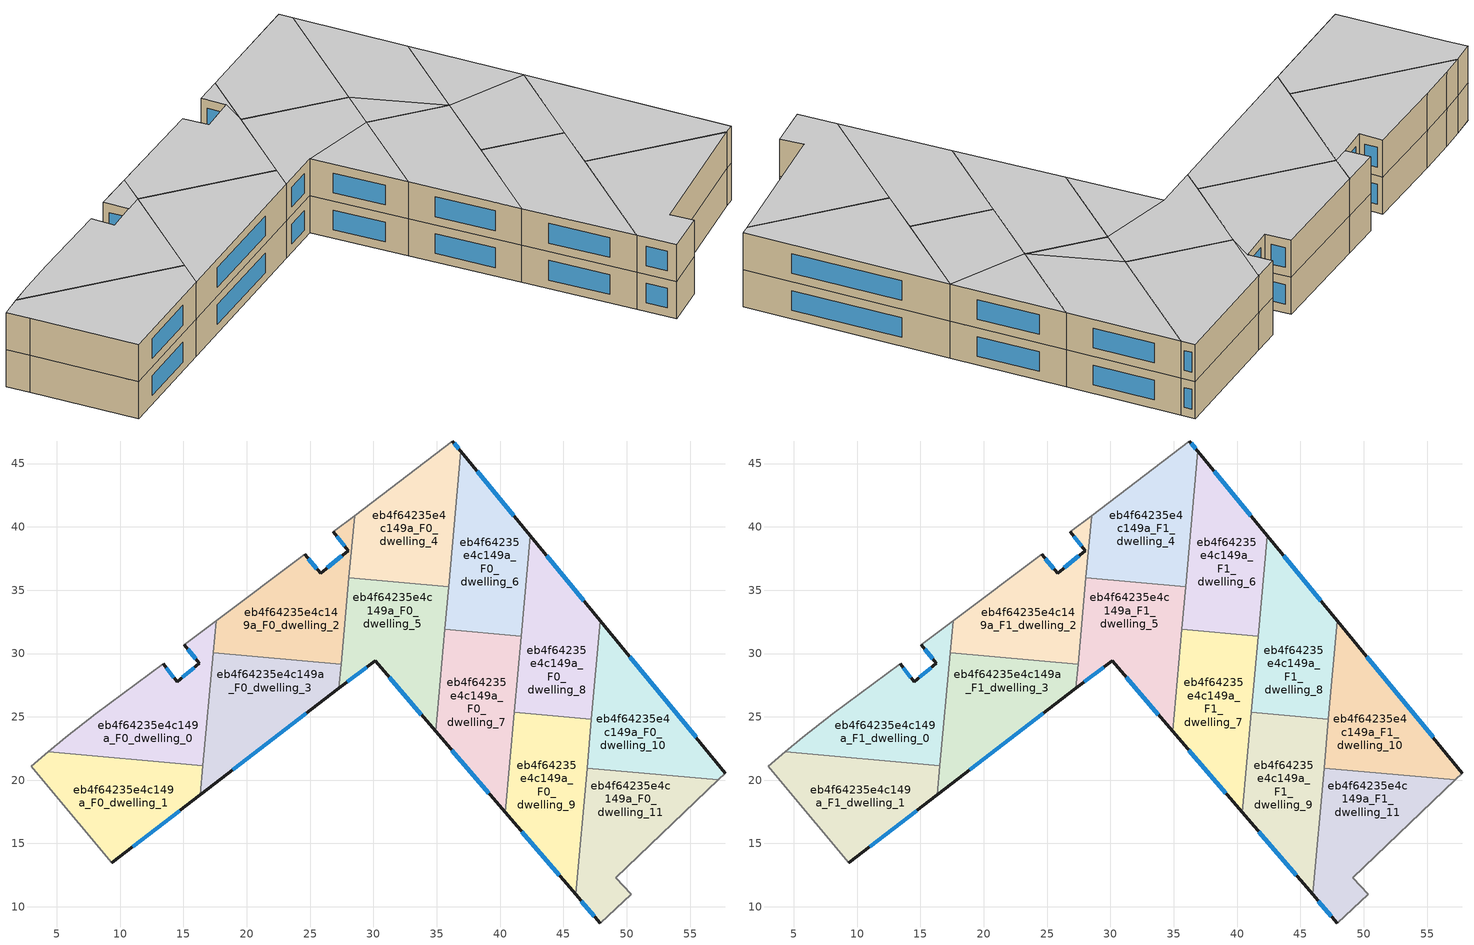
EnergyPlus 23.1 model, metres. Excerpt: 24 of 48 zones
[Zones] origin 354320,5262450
eb4f64235e4c149a_F0_dwelling_0
 floor ground (EU_floor_Construction): 17.57,32.59 17.35,30.06 16.26,29.24 15.04,30.69 z0; 17.35,30.06 16.54,21.12 4.31,22.23 5.7,23.41 8.09,25.26 13.38,29.2 14.49,27.77 16.26,29.24 z0
 wall outside (EU_wall_Construction): 15.04,30.69 16.26,29.24 14.49,27.77 13.39,29.2 z0:3
 wall adiabatic (EU_wall_Construction): 17.58,32.59 15.04,30.69 / 13.39,29.2 8.09,25.26 5.7,23.41 4.31,22.23 z0:3
 wall to eb4f64235e4c149a_F0_dwelling_1 (EU_wall_Construction): 4.31,22.23 16.54,21.12 z0:3
 wall to eb4f64235e4c149a_F0_dwelling_3 (EU_wall_Construction): 16.54,21.12 17.35,30.06 z0:3
 wall to eb4f64235e4c149a_F0_dwelling_2 (EU_wall_Construction): 17.35,30.06 17.58,32.59 z0:3
 window (EU_Window_Construction): 14.23,28.1 13.65,28.86 / 15.84,28.89 14.91,28.11 / 15.33,30.35 15.97,29.58 z0.7:2.3
eb4f64235e4c149a_F0_dwelling_1
 floor ground (EU_floor_Construction): 16.54,21.12 16.33,18.85 9.34,13.49 4.12,19.72 2.96,21.08 4.31,22.23 z0
 wall outside (EU_wall_Construction): 9.34,13.49 16.34,18.85 z0:3
 wall adiabatic (EU_wall_Construction): 4.31,22.23 2.97,21.08 4.12,19.72 9.34,13.49 z0:3
 wall to eb4f64235e4c149a_F0_dwelling_3 (EU_wall_Construction): 16.34,18.85 16.54,21.12 z0:3
 window (EU_Window_Construction): 10.98,14.75 14.69,17.59 z0.7:2.3
eb4f64235e4c149a_F0_dwelling_10
 floor ground (EU_floor_Construction): 47.91,32.58 57.79,20.57 57.22,20.02 46.86,20.96 z0
 wall outside (EU_wall_Construction): 57.79,20.57 47.91,32.58 z0:3
 wall adiabatic (EU_wall_Construction): 57.22,20.02 57.79,20.57 z0:3
 wall to eb4f64235e4c149a_F0_dwelling_11 (EU_wall_Construction): 46.86,20.96 57.22,20.02 z0:3
 wall to eb4f64235e4c149a_F0_dwelling_8 (EU_wall_Construction): 47.91,32.58 47.21,24.81 z0:3
 wall to eb4f64235e4c149a_F0_dwelling_9 (EU_wall_Construction): 47.21,24.81 46.86,20.96 z0:3
 window (EU_Window_Construction): 55.47,23.39 50.23,29.75 z0.7:2.3
eb4f64235e4c149a_F0_dwelling_11
 floor ground (EU_floor_Construction): 57.22,20.02 49.12,12.31 50.33,11 47.89,8.72 45.96,10.98 46.86,20.96 z0
 wall outside (EU_wall_Construction): 45.96,10.98 47.89,8.72 z0:3
 wall adiabatic (EU_wall_Construction): 47.89,8.72 50.33,11 49.12,12.31 57.22,20.02 z0:3
 wall to eb4f64235e4c149a_F0_dwelling_9 (EU_wall_Construction): 46.86,20.96 45.96,10.98 z0:3
 window (EU_Window_Construction): 46.41,10.45 47.44,9.25 z0.7:2.3
eb4f64235e4c149a_F0_dwelling_2
 floor ground (EU_floor_Construction): 28.02,38.12 28.07,36 27.45,29.15 17.35,30.06 17.57,32.59 24.56,37.83 25.84,36.34 z0; 28.51,40.88 28.07,36 28.02,38.12 26.84,39.61 z0
 wall outside (EU_wall_Construction): 26.84,39.61 28.02,38.12 25.84,36.34 24.56,37.83 z0:3
 wall adiabatic (EU_wall_Construction): 28.51,40.88 26.84,39.61 / 24.56,37.83 17.58,32.59 z0:3
 wall to eb4f64235e4c149a_F0_dwelling_3 (EU_wall_Construction): 17.35,30.06 27.45,29.15 z0:3
 wall to eb4f64235e4c149a_F0_dwelling_5 (EU_wall_Construction): 27.45,29.15 28.07,36 z0:3
 wall to eb4f64235e4c149a_F0_dwelling_4 (EU_wall_Construction): 28.07,36 28.51,40.88 z0:3
 window (EU_Window_Construction): 27.51,37.7 26.35,36.76 / 27.12,39.26 27.74,38.47 / 25.54,36.69 24.86,37.48 z0.7:2.3
eb4f64235e4c149a_F0_dwelling_3
 floor ground (EU_floor_Construction): 27.45,29.15 27.28,27.25 16.34,18.85 17.35,30.06 z0
 wall outside (EU_wall_Construction): 16.34,18.85 27.28,27.25 z0:3
 wall to eb4f64235e4c149a_F0_dwelling_5 (EU_wall_Construction): 27.28,27.25 27.45,29.15 z0:3
 window (EU_Window_Construction): 18.9,20.83 24.71,25.28 z0.7:2.3
eb4f64235e4c149a_F0_dwelling_4
 floor ground (EU_floor_Construction): 36.23,46.78 36.89,45.97 35.93,35.29 28.07,36 28.51,40.88 z0
 wall outside (EU_wall_Construction): 36.89,45.97 36.23,46.78 z0:3
 wall adiabatic (EU_wall_Construction): 36.23,46.78 28.51,40.88 z0:3
 wall to eb4f64235e4c149a_F0_dwelling_5 (EU_wall_Construction): 28.07,36 35.93,35.29 z0:3
 wall to eb4f64235e4c149a_F0_dwelling_6 (EU_wall_Construction): 35.93,35.29 36.89,45.97 z0:3
 window (EU_Window_Construction): 36.74,46.16 36.38,46.59 z0.7:2.3
eb4f64235e4c149a_F0_dwelling_5
 floor ground (EU_floor_Construction): 35.93,35.29 35.62,31.92 30.13,29.44 27.28,27.25 28.07,36 z0; 35.62,31.92 34.9,23.88 30.13,29.44 z0
 wall outside (EU_wall_Construction): 27.28,27.25 30.13,29.44 34.9,23.88 z0:3
 wall to eb4f64235e4c149a_F0_dwelling_7 (EU_wall_Construction): 34.9,23.88 35.63,31.92 z0:3
 wall to eb4f64235e4c149a_F0_dwelling_6 (EU_wall_Construction): 35.63,31.93 35.93,35.29 z0:3
 window (EU_Window_Construction): 31.25,28.13 33.78,25.18 / 27.95,27.76 29.46,28.92 z0.7:2.3
eb4f64235e4c149a_F0_dwelling_6
 floor ground (EU_floor_Construction): 36.89,45.97 42.37,39.31 41.65,31.38 35.93,35.29 z0; 41.65,31.38 35.62,31.92 35.93,35.29 z0
 wall outside (EU_wall_Construction): 42.37,39.31 36.89,45.97 z0:3
 wall to eb4f64235e4c149a_F0_dwelling_7 (EU_wall_Construction): 35.62,31.92 41.65,31.38 z0:3
 wall to eb4f64235e4c149a_F0_dwelling_8 (EU_wall_Construction): 41.65,31.38 42.37,39.31 z0:3
 window (EU_Window_Construction): 41.08,40.87 38.18,44.4 z0.7:2.3
eb4f64235e4c149a_F0_dwelling_7
 floor ground (EU_floor_Construction): 41.65,31.38 40.4,17.46 34.9,23.88 35.63,31.92 z0
 wall outside (EU_wall_Construction): 34.9,23.88 40.4,17.46 z0:3
 wall to eb4f64235e4c149a_F0_dwelling_9 (EU_wall_Construction): 40.4,17.46 41.11,25.36 z0:3
 wall to eb4f64235e4c149a_F0_dwelling_8 (EU_wall_Construction): 41.11,25.36 41.65,31.38 z0:3
 window (EU_Window_Construction): 36.19,22.37 39.11,18.97 z0.7:2.3
eb4f64235e4c149a_F0_dwelling_8
 floor ground (EU_floor_Construction): 42.37,39.31 47.91,32.58 41.65,31.38 z0; 47.91,32.58 47.21,24.81 41.11,25.36 41.65,31.38 z0
 wall outside (EU_wall_Construction): 47.91,32.58 42.37,39.31 z0:3
 wall to eb4f64235e4c149a_F0_dwelling_9 (EU_wall_Construction): 41.11,25.36 47.21,24.81 z0:3
 window (EU_Window_Construction): 46.61,34.16 43.67,37.73 z0.7:2.3
eb4f64235e4c149a_F0_dwelling_9
 floor ground (EU_floor_Construction): 47.21,24.81 45.96,10.98 40.4,17.46 41.11,25.36 z0
 wall outside (EU_wall_Construction): 40.4,17.46 45.96,10.98 z0:3
 window (EU_Window_Construction): 41.7,15.94 44.65,12.5 z0.7:2.3
eb4f64235e4c149a_F1_dwelling_0
 floor to eb4f64235e4c149a_F0_dwelling_0 (EU_floor_Construction): 17.57,32.59 17.35,30.06 16.26,29.24 15.04,30.69 z3; 17.35,30.06 16.54,21.12 4.31,22.23 5.7,23.41 8.09,25.26 13.38,29.2 14.49,27.77 16.26,29.24 z3
 wall outside (EU_wall_Construction): 15.04,30.69 16.26,29.24 14.49,27.77 13.39,29.2 z3:6
 wall adiabatic (EU_wall_Construction): 17.58,32.59 15.04,30.69 / 13.39,29.2 8.09,25.26 5.7,23.41 4.31,22.23 z3:6
 wall to eb4f64235e4c149a_F1_dwelling_1 (EU_wall_Construction): 4.31,22.23 16.54,21.12 z3:6
 wall to eb4f64235e4c149a_F1_dwelling_3 (EU_wall_Construction): 16.54,21.12 17.35,30.06 z3:6
 wall to eb4f64235e4c149a_F1_dwelling_2 (EU_wall_Construction): 17.35,30.06 17.58,32.59 z3:6
 window (EU_Window_Construction): 14.23,28.1 13.65,28.86 / 15.84,28.89 14.91,28.11 / 15.33,30.35 15.97,29.58 z3.7:5.3
 ceiling to eb4f64235e4c149a_F2_dwelling_0 (EU_floor_Construction): 17.35,30.06 17.57,32.59 15.04,30.69 16.26,29.24 z6; 16.54,21.12 17.35,30.06 16.26,29.24 14.49,27.77 13.38,29.2 8.09,25.26 5.7,23.41 4.31,22.23 z6
eb4f64235e4c149a_F1_dwelling_1
 floor to eb4f64235e4c149a_F0_dwelling_1 (EU_floor_Construction): 16.54,21.12 16.33,18.85 9.34,13.49 4.12,19.72 2.96,21.08 4.31,22.23 z3
 wall outside (EU_wall_Construction): 9.34,13.49 16.34,18.85 z3:6
 wall adiabatic (EU_wall_Construction): 4.31,22.23 2.97,21.08 4.12,19.72 9.34,13.49 z3:6
 wall to eb4f64235e4c149a_F1_dwelling_3 (EU_wall_Construction): 16.34,18.85 16.54,21.12 z3:6
 window (EU_Window_Construction): 10.98,14.75 14.69,17.59 z3.7:5.3
 ceiling to eb4f64235e4c149a_F2_dwelling_1 (EU_floor_Construction): 16.33,18.85 16.54,21.12 4.31,22.23 2.96,21.08 4.12,19.72 9.34,13.49 z6
eb4f64235e4c149a_F1_dwelling_10
 floor to eb4f64235e4c149a_F0_dwelling_10 (EU_floor_Construction): 47.91,32.58 57.79,20.57 57.22,20.02 46.86,20.96 z3
 wall outside (EU_wall_Construction): 57.79,20.57 47.91,32.58 z3:6
 wall adiabatic (EU_wall_Construction): 57.22,20.02 57.79,20.57 z3:6
 wall to eb4f64235e4c149a_F1_dwelling_11 (EU_wall_Construction): 46.86,20.96 57.22,20.02 z3:6
 wall to eb4f64235e4c149a_F1_dwelling_8 (EU_wall_Construction): 47.91,32.58 47.21,24.81 z3:6
 wall to eb4f64235e4c149a_F1_dwelling_9 (EU_wall_Construction): 47.21,24.81 46.86,20.96 z3:6
 window (EU_Window_Construction): 55.47,23.39 50.23,29.75 z3.7:5.3
 ceiling to eb4f64235e4c149a_F2_dwelling_10 (EU_floor_Construction): 57.79,20.57 47.91,32.58 46.86,20.96 57.22,20.02 z6
eb4f64235e4c149a_F1_dwelling_11
 floor to eb4f64235e4c149a_F0_dwelling_11 (EU_floor_Construction): 57.22,20.02 49.12,12.31 50.33,11 47.89,8.72 45.96,10.98 46.86,20.96 z3
 wall outside (EU_wall_Construction): 45.96,10.98 47.89,8.72 z3:6
 wall adiabatic (EU_wall_Construction): 47.89,8.72 50.33,11 49.12,12.31 57.22,20.02 z3:6
 wall to eb4f64235e4c149a_F1_dwelling_9 (EU_wall_Construction): 46.86,20.96 45.96,10.98 z3:6
 window (EU_Window_Construction): 46.41,10.45 47.44,9.25 z3.7:5.3
 ceiling to eb4f64235e4c149a_F2_dwelling_11 (EU_floor_Construction): 50.33,11 49.12,12.31 57.22,20.02 46.86,20.96 45.96,10.98 47.89,8.72 z6
eb4f64235e4c149a_F1_dwelling_2
 floor to eb4f64235e4c149a_F0_dwelling_2 (EU_floor_Construction): 28.02,38.12 28.07,36 27.45,29.15 17.35,30.06 17.57,32.59 24.56,37.83 25.84,36.34 z3; 28.51,40.88 28.07,36 28.02,38.12 26.84,39.61 z3
 wall outside (EU_wall_Construction): 26.84,39.61 28.02,38.12 25.84,36.34 24.56,37.83 z3:6
 wall adiabatic (EU_wall_Construction): 28.51,40.88 26.84,39.61 / 24.56,37.83 17.58,32.59 z3:6
 wall to eb4f64235e4c149a_F1_dwelling_3 (EU_wall_Construction): 17.35,30.06 27.45,29.15 z3:6
 wall to eb4f64235e4c149a_F1_dwelling_5 (EU_wall_Construction): 27.45,29.15 28.07,36 z3:6
 wall to eb4f64235e4c149a_F1_dwelling_4 (EU_wall_Construction): 28.07,36 28.51,40.88 z3:6
 window (EU_Window_Construction): 27.51,37.7 26.35,36.76 / 27.12,39.26 27.74,38.47 / 25.54,36.69 24.86,37.48 z3.7:5.3
 ceiling to eb4f64235e4c149a_F2_dwelling_2 (EU_floor_Construction): 27.45,29.15 28.07,36 28.02,38.12 25.84,36.34 24.56,37.83 17.57,32.59 17.35,30.06 z6; 28.07,36 28.51,40.88 26.84,39.61 28.02,38.12 z6
eb4f64235e4c149a_F1_dwelling_3
 floor to eb4f64235e4c149a_F0_dwelling_3 (EU_floor_Construction): 27.45,29.15 27.28,27.25 16.34,18.85 17.35,30.06 z3
 wall outside (EU_wall_Construction): 16.34,18.85 27.28,27.25 z3:6
 wall to eb4f64235e4c149a_F1_dwelling_5 (EU_wall_Construction): 27.28,27.25 27.45,29.15 z3:6
 window (EU_Window_Construction): 18.9,20.83 24.71,25.28 z3.7:5.3
 ceiling to eb4f64235e4c149a_F2_dwelling_3 (EU_floor_Construction): 27.28,27.25 27.45,29.15 17.35,30.06 16.34,18.85 z6
eb4f64235e4c149a_F1_dwelling_4
 floor to eb4f64235e4c149a_F0_dwelling_4 (EU_floor_Construction): 36.23,46.78 36.89,45.97 35.93,35.29 28.07,36 28.51,40.88 z3
 wall outside (EU_wall_Construction): 36.89,45.97 36.23,46.78 z3:6
 wall adiabatic (EU_wall_Construction): 36.23,46.78 28.51,40.88 z3:6
 wall to eb4f64235e4c149a_F1_dwelling_5 (EU_wall_Construction): 28.07,36 35.93,35.29 z3:6
 wall to eb4f64235e4c149a_F1_dwelling_6 (EU_wall_Construction): 35.93,35.29 36.89,45.97 z3:6
 window (EU_Window_Construction): 36.74,46.16 36.38,46.59 z3.7:5.3
 ceiling to eb4f64235e4c149a_F2_dwelling_4 (EU_floor_Construction): 35.93,35.29 36.89,45.97 36.23,46.78 28.51,40.88 28.07,36 z6
eb4f64235e4c149a_F1_dwelling_5
 floor to eb4f64235e4c149a_F0_dwelling_5 (EU_floor_Construction): 35.93,35.29 35.62,31.92 30.13,29.44 27.28,27.25 28.07,36 z3; 35.62,31.92 34.9,23.88 30.13,29.44 z3
 wall outside (EU_wall_Construction): 27.28,27.25 30.13,29.44 34.9,23.88 z3:6
 wall to eb4f64235e4c149a_F1_dwelling_7 (EU_wall_Construction): 34.9,23.88 35.63,31.92 z3:6
 wall to eb4f64235e4c149a_F1_dwelling_6 (EU_wall_Construction): 35.63,31.93 35.93,35.29 z3:6
 window (EU_Window_Construction): 31.25,28.13 33.78,25.18 / 27.95,27.76 29.46,28.92 z3.7:5.3
 ceiling to eb4f64235e4c149a_F2_dwelling_5 (EU_floor_Construction): 35.62,31.92 35.93,35.29 28.07,36 27.28,27.25 30.13,29.44 z6; 34.9,23.88 35.62,31.92 30.13,29.44 z6
eb4f64235e4c149a_F1_dwelling_6
 floor to eb4f64235e4c149a_F0_dwelling_6 (EU_floor_Construction): 36.89,45.97 42.37,39.31 41.65,31.38 35.93,35.29 z3; 41.65,31.38 35.63,31.92 35.93,35.29 z3
 wall outside (EU_wall_Construction): 42.37,39.31 36.89,45.97 z3:6
 wall to eb4f64235e4c149a_F1_dwelling_7 (EU_wall_Construction): 35.62,31.92 41.65,31.38 z3:6
 wall to eb4f64235e4c149a_F1_dwelling_8 (EU_wall_Construction): 41.65,31.38 42.37,39.31 z3:6
 window (EU_Window_Construction): 41.08,40.87 38.18,44.4 z3.7:5.3
 ceiling to eb4f64235e4c149a_F2_dwelling_6 (EU_floor_Construction): 41.65,31.38 42.37,39.31 36.89,45.97 35.93,35.29 z6; 41.65,31.38 35.93,35.29 35.63,31.92 z6
eb4f64235e4c149a_F1_dwelling_7
 floor to eb4f64235e4c149a_F0_dwelling_7 (EU_floor_Construction): 41.65,31.38 40.4,17.46 34.9,23.88 35.63,31.92 z3
 wall outside (EU_wall_Construction): 34.9,23.88 40.4,17.46 z3:6
 wall to eb4f64235e4c149a_F1_dwelling_9 (EU_wall_Construction): 40.4,17.46 41.11,25.36 z3:6
 wall to eb4f64235e4c149a_F1_dwelling_8 (EU_wall_Construction): 41.11,25.36 41.65,31.38 z3:6
 window (EU_Window_Construction): 36.19,22.37 39.11,18.97 z3.7:5.3
 ceiling to eb4f64235e4c149a_F2_dwelling_7 (EU_floor_Construction): 40.4,17.46 41.65,31.38 35.63,31.92 34.9,23.88 z6
eb4f64235e4c149a_F1_dwelling_8
 floor to eb4f64235e4c149a_F0_dwelling_8 (EU_floor_Construction): 42.37,39.31 47.91,32.58 41.65,31.38 z3; 47.91,32.58 47.21,24.81 41.11,25.36 41.65,31.38 z3
 wall outside (EU_wall_Construction): 47.91,32.58 42.37,39.31 z3:6
 wall to eb4f64235e4c149a_F1_dwelling_9 (EU_wall_Construction): 41.11,25.36 47.21,24.81 z3:6
 window (EU_Window_Construction): 46.61,34.16 43.67,37.73 z3.7:5.3
 ceiling to eb4f64235e4c149a_F2_dwelling_8 (EU_floor_Construction): 47.91,32.58 42.37,39.31 41.65,31.38 z6; 47.21,24.81 47.91,32.58 41.65,31.38 41.11,25.36 z6
eb4f64235e4c149a_F1_dwelling_9
 floor to eb4f64235e4c149a_F0_dwelling_9 (EU_floor_Construction): 47.21,24.81 45.96,10.98 40.4,17.46 41.11,25.36 z3
 wall outside (EU_wall_Construction): 40.4,17.46 45.96,10.98 z3:6
 window (EU_Window_Construction): 41.7,15.94 44.65,12.5 z3.7:5.3
 ceiling to eb4f64235e4c149a_F2_dwelling_9 (EU_floor_Construction): 45.96,10.98 47.21,24.81 41.11,25.36 40.4,17.46 z6
[Building]
EU S2 Campaign: North Axis=0; Terrain=City; Solar Distribution=FullExterior
[Site:Location]
Budapest.Ferenc.Liszt.Intl.AP: Latitude=47.437; Longitude=19.256; Time Zone=1; Elevation=185
[SizingPeriod:WeatherFileDays]
AnnualSizingPeriod: Begin Month=1; Begin Day of Month=1; End Month=12; End Day of Month=31; Day of Week for Start Day=Monday; Use Weather File Daylight Saving Period=No; Use Weather File Rain and Snow Indicators=No
[MATERIAL]
EU_InternalMass_Material: Roughness=MediumRough; Thickness=0.1; Conductivity=1; Density=1800; Specific Heat=900; Thermal Absorptance=0.9; Solar Absorptance=0.7; Visible Absorptance=0.7
[MATERIAL:NOMASS] Roughness=MediumRough; Thermal Absorptance=0.9; Solar Absorptance=0.7; Visible Absorptance=0.7
Name | Thermal Resistance
EU_wall_NoMass | 0.832559
EU_floor_NoMass | 0.872794
[WINDOWMATERIAL:SIMPLEGLAZINGSYSTEM]
EU_Window_SimpleGlazing: UFactor=2.79869; Solar Heat Gain Coefficient=0.75; Visible Transmittance=0.75
[CONSTRUCTION]
EU_wall_Construction: EU_wall_NoMass
EU_floor_Construction: EU_floor_NoMass
EU_Window_Construction: EU_Window_SimpleGlazing
EU_InternalMass_Construction: EU_InternalMass_Material
[ZONE] Type=1; Multiplier=1; Ceiling Height=autocalculate; Floor Area=autocalculate; Part of Total Floor Area=Yes
Name | Volume
eb4f64235e4c149a_F0_dwelling_0; eb4f64235e4c149a_F1_dwelling_0 | 200.304
eb4f64235e4c149a_F0_dwelling_1; eb4f64235e4c149a_F1_dwelling_1 | 200.261
eb4f64235e4c149a_F0_dwelling_10 | 200.282
eb4f64235e4c149a_F1_dwelling_10 | 200.283
eb4f64235e4c149a_F0_dwelling_11; eb4f64235e4c149a_F1_dwelling_11 | 200.275
eb4f64235e4c149a_F0_dwelling_2; eb4f64235e4c149a_F1_dwelling_2 | 200.286
eb4f64235e4c149a_F0_dwelling_3; eb4f64235e4c149a_F1_dwelling_3 | 200.266
eb4f64235e4c149a_F0_dwelling_4; eb4f64235e4c149a_F1_dwelling_4 | 200.303
eb4f64235e4c149a_F0_dwelling_5; eb4f64235e4c149a_F1_dwelling_5 | 200.284
eb4f64235e4c149a_F0_dwelling_6; eb4f64235e4c149a_F1_dwelling_6 | 200.271
eb4f64235e4c149a_F0_dwelling_7; eb4f64235e4c149a_F1_dwelling_7 | 200.25
eb4f64235e4c149a_F0_dwelling_8; eb4f64235e4c149a_F1_dwelling_8; eb4f64235e4c149a_F1_dwelling_9 | 200.281
eb4f64235e4c149a_F0_dwelling_9 | 200.28
[INTERNALMASS] Construction=EU_InternalMass_Construction
Name | Zone or ZoneList | Surface Area
eb4f64235e4c149a_F0_dwelling_0_EU_InternalMass | eb4f64235e4c149a_F0_dwelling_0 | 66.7694
eb4f64235e4c149a_F0_dwelling_1_EU_InternalMass | eb4f64235e4c149a_F0_dwelling_1 | 66.7538
eb4f64235e4c149a_F0_dwelling_2_EU_InternalMass | eb4f64235e4c149a_F0_dwelling_2 | 66.7629
eb4f64235e4c149a_F0_dwelling_3_EU_InternalMass | eb4f64235e4c149a_F0_dwelling_3 | 66.7554
eb4f64235e4c149a_F0_dwelling_4_EU_InternalMass | eb4f64235e4c149a_F0_dwelling_4 | 66.7694
eb4f64235e4c149a_F0_dwelling_5_EU_InternalMass | eb4f64235e4c149a_F0_dwelling_5 | 66.7645
eb4f64235e4c149a_F0_dwelling_6_EU_InternalMass | eb4f64235e4c149a_F0_dwelling_6 | 66.7616
eb4f64235e4c149a_F0_dwelling_7_EU_InternalMass | eb4f64235e4c149a_F0_dwelling_7 | 66.7547
eb4f64235e4c149a_F0_dwelling_8_EU_InternalMass | eb4f64235e4c149a_F0_dwelling_8 | 66.7633
eb4f64235e4c149a_F0_dwelling_9_EU_InternalMass | eb4f64235e4c149a_F0_dwelling_9 | 66.7602
eb4f64235e4c149a_F0_dwelling_10_EU_InternalMass | eb4f64235e4c149a_F0_dwelling_10 | 66.7608
eb4f64235e4c149a_F0_dwelling_11_EU_InternalMass | eb4f64235e4c149a_F0_dwelling_11 | 66.7585
eb4f64235e4c149a_F1_dwelling_0_EU_InternalMass | eb4f64235e4c149a_F1_dwelling_0 | 66.7694
eb4f64235e4c149a_F1_dwelling_1_EU_InternalMass | eb4f64235e4c149a_F1_dwelling_1 | 66.7538
eb4f64235e4c149a_F1_dwelling_2_EU_InternalMass | eb4f64235e4c149a_F1_dwelling_2 | 66.7629
eb4f64235e4c149a_F1_dwelling_3_EU_InternalMass | eb4f64235e4c149a_F1_dwelling_3 | 66.7554
eb4f64235e4c149a_F1_dwelling_4_EU_InternalMass | eb4f64235e4c149a_F1_dwelling_4 | 66.7694
eb4f64235e4c149a_F1_dwelling_5_EU_InternalMass | eb4f64235e4c149a_F1_dwelling_5 | 66.7645
eb4f64235e4c149a_F1_dwelling_6_EU_InternalMass | eb4f64235e4c149a_F1_dwelling_6 | 66.7616
eb4f64235e4c149a_F1_dwelling_7_EU_InternalMass | eb4f64235e4c149a_F1_dwelling_7 | 66.7547
eb4f64235e4c149a_F1_dwelling_8_EU_InternalMass | eb4f64235e4c149a_F1_dwelling_8 | 66.7633
eb4f64235e4c149a_F1_dwelling_9_EU_InternalMass | eb4f64235e4c149a_F1_dwelling_9 | 66.7602
eb4f64235e4c149a_F1_dwelling_10_EU_InternalMass | eb4f64235e4c149a_F1_dwelling_10 | 66.7608
eb4f64235e4c149a_F1_dwelling_11_EU_InternalMass | eb4f64235e4c149a_F1_dwelling_11 | 66.7585
[OTHEREQUIPMENT] Fuel Type=Electricity; Design Level Calculation Method=Watts/Area; Power per Zone Floor Area=1; Fraction Latent=0; Fraction Radiant=0; Fraction Lost=0; Carbon Dioxide Generation Rate=0; EndUse Subcategory=EU_Step8_InternalGains
Name | Zone or ZoneList or Space or SpaceList | Schedule
EU_Step8_InternalGain_eb4f64235e4c149a_F0_dwelling_0_f000 | eb4f64235e4c149a_F0_dwelling_0 | EU_Step8_GainSchedule_eb4f64235e4c149a_F0_dwelling_0_f000
EU_Step8_InternalGain_eb4f64235e4c149a_F0_dwelling_1_f000 | eb4f64235e4c149a_F0_dwelling_1 | EU_Step8_GainSchedule_eb4f64235e4c149a_F0_dwelling_1_f000
EU_Step8_InternalGain_eb4f64235e4c149a_F0_dwelling_2_f000 | eb4f64235e4c149a_F0_dwelling_2 | EU_Step8_GainSchedule_eb4f64235e4c149a_F0_dwelling_2_f000
EU_Step8_InternalGain_eb4f64235e4c149a_F0_dwelling_3_f000 | eb4f64235e4c149a_F0_dwelling_3 | EU_Step8_GainSchedule_eb4f64235e4c149a_F0_dwelling_3_f000
EU_Step8_InternalGain_eb4f64235e4c149a_F0_dwelling_4_f000 | eb4f64235e4c149a_F0_dwelling_4 | EU_Step8_GainSchedule_eb4f64235e4c149a_F0_dwelling_4_f000
EU_Step8_InternalGain_eb4f64235e4c149a_F0_dwelling_5_f000 | eb4f64235e4c149a_F0_dwelling_5 | EU_Step8_GainSchedule_eb4f64235e4c149a_F0_dwelling_5_f000
EU_Step8_InternalGain_eb4f64235e4c149a_F0_dwelling_6_f000 | eb4f64235e4c149a_F0_dwelling_6 | EU_Step8_GainSchedule_eb4f64235e4c149a_F0_dwelling_6_f000
EU_Step8_InternalGain_eb4f64235e4c149a_F0_dwelling_7_f000 | eb4f64235e4c149a_F0_dwelling_7 | EU_Step8_GainSchedule_eb4f64235e4c149a_F0_dwelling_7_f000
EU_Step8_InternalGain_eb4f64235e4c149a_F0_dwelling_8_f000 | eb4f64235e4c149a_F0_dwelling_8 | EU_Step8_GainSchedule_eb4f64235e4c149a_F0_dwelling_8_f000
EU_Step8_InternalGain_eb4f64235e4c149a_F0_dwelling_9_f000 | eb4f64235e4c149a_F0_dwelling_9 | EU_Step8_GainSchedule_eb4f64235e4c149a_F0_dwelling_9_f000
EU_Step8_InternalGain_eb4f64235e4c149a_F0_dwelling_10_f000 | eb4f64235e4c149a_F0_dwelling_10 | EU_Step8_GainSchedule_eb4f64235e4c149a_F0_dwelling_10_f000
EU_Step8_InternalGain_eb4f64235e4c149a_F0_dwelling_11_f000 | eb4f64235e4c149a_F0_dwelling_11 | EU_Step8_GainSchedule_eb4f64235e4c149a_F0_dwelling_11_f000
EU_Step8_InternalGain_eb4f64235e4c149a_F1_dwelling_0_f000 | eb4f64235e4c149a_F1_dwelling_0 | EU_Step8_GainSchedule_eb4f64235e4c149a_F1_dwelling_0_f000
EU_Step8_InternalGain_eb4f64235e4c149a_F1_dwelling_1_f000 | eb4f64235e4c149a_F1_dwelling_1 | EU_Step8_GainSchedule_eb4f64235e4c149a_F1_dwelling_1_f000
EU_Step8_InternalGain_eb4f64235e4c149a_F1_dwelling_2_f000 | eb4f64235e4c149a_F1_dwelling_2 | EU_Step8_GainSchedule_eb4f64235e4c149a_F1_dwelling_2_f000
EU_Step8_InternalGain_eb4f64235e4c149a_F1_dwelling_3_f000 | eb4f64235e4c149a_F1_dwelling_3 | EU_Step8_GainSchedule_eb4f64235e4c149a_F1_dwelling_3_f000
EU_Step8_InternalGain_eb4f64235e4c149a_F1_dwelling_4_f000 | eb4f64235e4c149a_F1_dwelling_4 | EU_Step8_GainSchedule_eb4f64235e4c149a_F1_dwelling_4_f000
EU_Step8_InternalGain_eb4f64235e4c149a_F1_dwelling_5_f000 | eb4f64235e4c149a_F1_dwelling_5 | EU_Step8_GainSchedule_eb4f64235e4c149a_F1_dwelling_5_f000
EU_Step8_InternalGain_eb4f64235e4c149a_F1_dwelling_6_f000 | eb4f64235e4c149a_F1_dwelling_6 | EU_Step8_GainSchedule_eb4f64235e4c149a_F1_dwelling_6_f000
EU_Step8_InternalGain_eb4f64235e4c149a_F1_dwelling_7_f000 | eb4f64235e4c149a_F1_dwelling_7 | EU_Step8_GainSchedule_eb4f64235e4c149a_F1_dwelling_7_f000
EU_Step8_InternalGain_eb4f64235e4c149a_F1_dwelling_8_f000 | eb4f64235e4c149a_F1_dwelling_8 | EU_Step8_GainSchedule_eb4f64235e4c149a_F1_dwelling_8_f000
EU_Step8_InternalGain_eb4f64235e4c149a_F1_dwelling_9_f000 | eb4f64235e4c149a_F1_dwelling_9 | EU_Step8_GainSchedule_eb4f64235e4c149a_F1_dwelling_9_f000
EU_Step8_InternalGain_eb4f64235e4c149a_F1_dwelling_10_f000 | eb4f64235e4c149a_F1_dwelling_10 | EU_Step8_GainSchedule_eb4f64235e4c149a_F1_dwelling_10_f000
EU_Step8_InternalGain_eb4f64235e4c149a_F1_dwelling_11_f000 | eb4f64235e4c149a_F1_dwelling_11 | EU_Step8_GainSchedule_eb4f64235e4c149a_F1_dwelling_11_f000
[ZONEVENTILATION:DESIGNFLOWRATE] Schedule=EU_AlwaysOn; Design Flow Rate Calculation Method=AirChanges/Hour; Air Changes per Hour=0.475469; Ventilation Type=Natural; Fan Pressure Rise=0; Fan Total Efficiency=1; Constant Term Coefficient=1; Temperature Term Coefficient=0; Velocity Term Coefficient=0; Velocity Squared Term Coefficient=0; Minimum Indoor Temperature=-100; Maximum Indoor Temperature=100; Delta Temperature=-100; Minimum Outdoor Temperature=-100; Maximum Outdoor Temperature=100; Maximum Wind Speed=40
Name | Zone or ZoneList or Space or SpaceList
EU_ConstantAir_eb4f64235e4c149a_F0_dwelling_0 | eb4f64235e4c149a_F0_dwelling_0
EU_ConstantAir_eb4f64235e4c149a_F0_dwelling_1 | eb4f64235e4c149a_F0_dwelling_1
EU_ConstantAir_eb4f64235e4c149a_F0_dwelling_2 | eb4f64235e4c149a_F0_dwelling_2
EU_ConstantAir_eb4f64235e4c149a_F0_dwelling_3 | eb4f64235e4c149a_F0_dwelling_3
EU_ConstantAir_eb4f64235e4c149a_F0_dwelling_4 | eb4f64235e4c149a_F0_dwelling_4
EU_ConstantAir_eb4f64235e4c149a_F0_dwelling_5 | eb4f64235e4c149a_F0_dwelling_5
EU_ConstantAir_eb4f64235e4c149a_F0_dwelling_6 | eb4f64235e4c149a_F0_dwelling_6
EU_ConstantAir_eb4f64235e4c149a_F0_dwelling_7 | eb4f64235e4c149a_F0_dwelling_7
EU_ConstantAir_eb4f64235e4c149a_F0_dwelling_8 | eb4f64235e4c149a_F0_dwelling_8
EU_ConstantAir_eb4f64235e4c149a_F0_dwelling_9 | eb4f64235e4c149a_F0_dwelling_9
EU_ConstantAir_eb4f64235e4c149a_F0_dwelling_10 | eb4f64235e4c149a_F0_dwelling_10
EU_ConstantAir_eb4f64235e4c149a_F0_dwelling_11 | eb4f64235e4c149a_F0_dwelling_11
EU_ConstantAir_eb4f64235e4c149a_F1_dwelling_0 | eb4f64235e4c149a_F1_dwelling_0
EU_ConstantAir_eb4f64235e4c149a_F1_dwelling_1 | eb4f64235e4c149a_F1_dwelling_1
EU_ConstantAir_eb4f64235e4c149a_F1_dwelling_2 | eb4f64235e4c149a_F1_dwelling_2
EU_ConstantAir_eb4f64235e4c149a_F1_dwelling_3 | eb4f64235e4c149a_F1_dwelling_3
EU_ConstantAir_eb4f64235e4c149a_F1_dwelling_4 | eb4f64235e4c149a_F1_dwelling_4
EU_ConstantAir_eb4f64235e4c149a_F1_dwelling_5 | eb4f64235e4c149a_F1_dwelling_5
EU_ConstantAir_eb4f64235e4c149a_F1_dwelling_6 | eb4f64235e4c149a_F1_dwelling_6
EU_ConstantAir_eb4f64235e4c149a_F1_dwelling_7 | eb4f64235e4c149a_F1_dwelling_7
EU_ConstantAir_eb4f64235e4c149a_F1_dwelling_8 | eb4f64235e4c149a_F1_dwelling_8
EU_ConstantAir_eb4f64235e4c149a_F1_dwelling_9 | eb4f64235e4c149a_F1_dwelling_9
EU_ConstantAir_eb4f64235e4c149a_F1_dwelling_10 | eb4f64235e4c149a_F1_dwelling_10
EU_ConstantAir_eb4f64235e4c149a_F1_dwelling_11 | eb4f64235e4c149a_F1_dwelling_11
[HVACTEMPLATE:THERMOSTAT] Constant Heating Setpoint=20; Constant Cooling Setpoint=50
EU_HeatOnly_eb4f64235e4c149a_F0_dwelling_0; EU_HeatOnly_eb4f64235e4c149a_F0_dwelling_1; EU_HeatOnly_eb4f64235e4c149a_F0_dwelling_2; EU_HeatOnly_eb4f64235e4c149a_F0_dwelling_3; EU_HeatOnly_eb4f64235e4c149a_F0_dwelling_4; EU_HeatOnly_eb4f64235e4c149a_F0_dwelling_5; EU_HeatOnly_eb4f64235e4c149a_F0_dwelling_6; EU_HeatOnly_eb4f64235e4c149a_F0_dwelling_7; EU_HeatOnly_eb4f64235e4c149a_F0_dwelling_8; EU_HeatOnly_eb4f64235e4c149a_F0_dwelling_9; EU_HeatOnly_eb4f64235e4c149a_F0_dwelling_10; EU_HeatOnly_eb4f64235e4c149a_F0_dwelling_11; EU_HeatOnly_eb4f64235e4c149a_F1_dwelling_0; EU_HeatOnly_eb4f64235e4c149a_F1_dwelling_1; EU_HeatOnly_eb4f64235e4c149a_F1_dwelling_2; EU_HeatOnly_eb4f64235e4c149a_F1_dwelling_3; EU_HeatOnly_eb4f64235e4c149a_F1_dwelling_4; EU_HeatOnly_eb4f64235e4c149a_F1_dwelling_5; EU_HeatOnly_eb4f64235e4c149a_F1_dwelling_6; EU_HeatOnly_eb4f64235e4c149a_F1_dwelling_7; EU_HeatOnly_eb4f64235e4c149a_F1_dwelling_8; EU_HeatOnly_eb4f64235e4c149a_F1_dwelling_9; EU_HeatOnly_eb4f64235e4c149a_F1_dwelling_10; EU_HeatOnly_eb4f64235e4c149a_F1_dwelling_11; EU_HeatOnly_eb4f64235e4c149a_F2_dwelling_0; EU_HeatOnly_eb4f64235e4c149a_F2_dwelling_1; EU_HeatOnly_eb4f64235e4c149a_F2_dwelling_2; EU_HeatOnly_eb4f64235e4c149a_F2_dwelling_3; EU_HeatOnly_eb4f64235e4c149a_F2_dwelling_4; EU_HeatOnly_eb4f64235e4c149a_F2_dwelling_5; EU_HeatOnly_eb4f64235e4c149a_F2_dwelling_6; EU_HeatOnly_eb4f64235e4c149a_F2_dwelling_7; EU_HeatOnly_eb4f64235e4c149a_F2_dwelling_8; EU_HeatOnly_eb4f64235e4c149a_F2_dwelling_9; EU_HeatOnly_eb4f64235e4c149a_F2_dwelling_10; EU_HeatOnly_eb4f64235e4c149a_F2_dwelling_11; EU_HeatOnly_eb4f64235e4c149a_F3_dwelling_0; EU_HeatOnly_eb4f64235e4c149a_F3_dwelling_1; EU_HeatOnly_eb4f64235e4c149a_F3_dwelling_2; EU_HeatOnly_eb4f64235e4c149a_F3_dwelling_3; EU_HeatOnly_eb4f64235e4c149a_F3_dwelling_4; EU_HeatOnly_eb4f64235e4c149a_F3_dwelling_5; EU_HeatOnly_eb4f64235e4c149a_F3_dwelling_6; EU_HeatOnly_eb4f64235e4c149a_F3_dwelling_7; EU_HeatOnly_eb4f64235e4c149a_F3_dwelling_8; EU_HeatOnly_eb4f64235e4c149a_F3_dwelling_9; EU_HeatOnly_eb4f64235e4c149a_F3_dwelling_10; EU_HeatOnly_eb4f64235e4c149a_F3_dwelling_11
[HVACTEMPLATE:ZONE:IDEALLOADSAIRSYSTEM] System Availability Schedule=EU_AlwaysOn; Maximum Heating Supply Air Temperature=50; Minimum Cooling Supply Air Temperature=13; Maximum Heating Supply Air Humidity Ratio=0.0156; Minimum Cooling Supply Air Humidity Ratio=0.0077; Heating Limit=NoLimit; Cooling Limit=NoLimit; Heating Availability Schedule=EU_AlwaysOn; Cooling Availability Schedule=EU_CoolingOff; Dehumidification Control Type=ConstantSensibleHeatRatio; Cooling Sensible Heat Ratio=0.7; Dehumidification Setpoint=60; Humidification Control Type=None; Humidification Setpoint=30; Outdoor Air Method=None; Outdoor Air Flow Rate per Person=0.00944; Outdoor Air Flow Rate per Zone Floor Area=0; Outdoor Air Flow Rate per Zone=0; Demand Controlled Ventilation Type=None; Outdoor Air Economizer Type=NoEconomizer; Heat Recovery Type=None; Sensible Heat Recovery Effectiveness=0.7; Latent Heat Recovery Effectiveness=0.65
Name | Template Thermostat
eb4f64235e4c149a_F0_dwelling_0 | EU_HeatOnly_eb4f64235e4c149a_F0_dwelling_0
eb4f64235e4c149a_F0_dwelling_1 | EU_HeatOnly_eb4f64235e4c149a_F0_dwelling_1
eb4f64235e4c149a_F0_dwelling_2 | EU_HeatOnly_eb4f64235e4c149a_F0_dwelling_2
eb4f64235e4c149a_F0_dwelling_3 | EU_HeatOnly_eb4f64235e4c149a_F0_dwelling_3
eb4f64235e4c149a_F0_dwelling_4 | EU_HeatOnly_eb4f64235e4c149a_F0_dwelling_4
eb4f64235e4c149a_F0_dwelling_5 | EU_HeatOnly_eb4f64235e4c149a_F0_dwelling_5
eb4f64235e4c149a_F0_dwelling_6 | EU_HeatOnly_eb4f64235e4c149a_F0_dwelling_6
eb4f64235e4c149a_F0_dwelling_7 | EU_HeatOnly_eb4f64235e4c149a_F0_dwelling_7
eb4f64235e4c149a_F0_dwelling_8 | EU_HeatOnly_eb4f64235e4c149a_F0_dwelling_8
eb4f64235e4c149a_F0_dwelling_9 | EU_HeatOnly_eb4f64235e4c149a_F0_dwelling_9
eb4f64235e4c149a_F0_dwelling_10 | EU_HeatOnly_eb4f64235e4c149a_F0_dwelling_10
eb4f64235e4c149a_F0_dwelling_11 | EU_HeatOnly_eb4f64235e4c149a_F0_dwelling_11
eb4f64235e4c149a_F1_dwelling_0 | EU_HeatOnly_eb4f64235e4c149a_F1_dwelling_0
eb4f64235e4c149a_F1_dwelling_1 | EU_HeatOnly_eb4f64235e4c149a_F1_dwelling_1
eb4f64235e4c149a_F1_dwelling_2 | EU_HeatOnly_eb4f64235e4c149a_F1_dwelling_2
eb4f64235e4c149a_F1_dwelling_3 | EU_HeatOnly_eb4f64235e4c149a_F1_dwelling_3
eb4f64235e4c149a_F1_dwelling_4 | EU_HeatOnly_eb4f64235e4c149a_F1_dwelling_4
eb4f64235e4c149a_F1_dwelling_5 | EU_HeatOnly_eb4f64235e4c149a_F1_dwelling_5
eb4f64235e4c149a_F1_dwelling_6 | EU_HeatOnly_eb4f64235e4c149a_F1_dwelling_6
eb4f64235e4c149a_F1_dwelling_7 | EU_HeatOnly_eb4f64235e4c149a_F1_dwelling_7
eb4f64235e4c149a_F1_dwelling_8 | EU_HeatOnly_eb4f64235e4c149a_F1_dwelling_8
eb4f64235e4c149a_F1_dwelling_9 | EU_HeatOnly_eb4f64235e4c149a_F1_dwelling_9
eb4f64235e4c149a_F1_dwelling_10 | EU_HeatOnly_eb4f64235e4c149a_F1_dwelling_10
eb4f64235e4c149a_F1_dwelling_11 | EU_HeatOnly_eb4f64235e4c149a_F1_dwelling_11
[SIZING:ZONE] Zone Cooling Design Supply Air Temperature Input Method=SupplyAirTemperature; Zone Cooling Design Supply Air Temperature=13; Zone Heating Design Supply Air Temperature Input Method=SupplyAirTemperature; Zone Heating Design Supply Air Temperature=50; Zone Cooling Design Supply Air Humidity Ratio=0.008; Zone Heating Design Supply Air Humidity Ratio=0.008; Cooling Design Air Flow Method=DesignDay; Cooling Design Air Flow Rate=0; Cooling Minimum Air Flow per Zone Floor Area=0.000762; Cooling Minimum Air Flow=0; Cooling Minimum Air Flow Fraction=0.2; Heating Design Air Flow Method=DesignDay; Heating Design Air Flow Rate=0; Heating Maximum Air Flow per Zone Floor Area=0.002032; Heating Maximum Air Flow=0.141576; Heating Maximum Air Flow Fraction=0.3; Account for Dedicated Outdoor Air System=No; Dedicated Outdoor Air System Control Strategy=NeutralSupplyAir; Dedicated Outdoor Air Low Setpoint Temperature for Design=autosize; Dedicated Outdoor Air High Setpoint Temperature for Design=autosize; Zone Load Sizing Method=Sensible Load Only No Latent Load; Zone Latent Cooling Design Supply Air Humidity Ratio Input Method=HumidityRatioDifference; Zone Cooling Design Supply Air Humidity Ratio Difference=0.005; Zone Latent Heating Design Supply Air Humidity Ratio Input Method=HumidityRatioDifference; Zone Humidification Design Supply Air Humidity Ratio Difference=0.005
eb4f64235e4c149a_F0_dwelling_0; eb4f64235e4c149a_F0_dwelling_1; eb4f64235e4c149a_F0_dwelling_2; eb4f64235e4c149a_F0_dwelling_3; eb4f64235e4c149a_F0_dwelling_4; eb4f64235e4c149a_F0_dwelling_5; eb4f64235e4c149a_F0_dwelling_6; eb4f64235e4c149a_F0_dwelling_7; eb4f64235e4c149a_F0_dwelling_8; eb4f64235e4c149a_F0_dwelling_9; eb4f64235e4c149a_F0_dwelling_10; eb4f64235e4c149a_F0_dwelling_11; eb4f64235e4c149a_F1_dwelling_0; eb4f64235e4c149a_F1_dwelling_1; eb4f64235e4c149a_F1_dwelling_2; eb4f64235e4c149a_F1_dwelling_3; eb4f64235e4c149a_F1_dwelling_4; eb4f64235e4c149a_F1_dwelling_5; eb4f64235e4c149a_F1_dwelling_6; eb4f64235e4c149a_F1_dwelling_7; eb4f64235e4c149a_F1_dwelling_8; eb4f64235e4c149a_F1_dwelling_9; eb4f64235e4c149a_F1_dwelling_10; eb4f64235e4c149a_F1_dwelling_11
[SCHEDULE:CONSTANT]
Name | Hourly Value
EU_AlwaysOn | 1
EU_CoolingOff | 0
[SCHEDULE:FILE] Column Number=1; Rows to Skip at Top=0; Number of Hours of Data=8760; Column Separator=Comma; Interpolate to Timestep=No; Minutes per Item=60; Adjust Schedule for Daylight Savings=Yes
Name | File
EU_Step8_GainSchedule_eb4f64235e4c149a_F0_dwelling_0_f000 | ../../schedules/eb4f64235e4c149a/eb4f64235e4c149a_F0_dwelling_0_f000_gain.csv
EU_Step8_GainSchedule_eb4f64235e4c149a_F0_dwelling_1_f000 | ../../schedules/eb4f64235e4c149a/eb4f64235e4c149a_F0_dwelling_1_f000_gain.csv
EU_Step8_GainSchedule_eb4f64235e4c149a_F0_dwelling_2_f000 | ../../schedules/eb4f64235e4c149a/eb4f64235e4c149a_F0_dwelling_2_f000_gain.csv
EU_Step8_GainSchedule_eb4f64235e4c149a_F0_dwelling_3_f000 | ../../schedules/eb4f64235e4c149a/eb4f64235e4c149a_F0_dwelling_3_f000_gain.csv
EU_Step8_GainSchedule_eb4f64235e4c149a_F0_dwelling_4_f000 | ../../schedules/eb4f64235e4c149a/eb4f64235e4c149a_F0_dwelling_4_f000_gain.csv
EU_Step8_GainSchedule_eb4f64235e4c149a_F0_dwelling_5_f000 | ../../schedules/eb4f64235e4c149a/eb4f64235e4c149a_F0_dwelling_5_f000_gain.csv
EU_Step8_GainSchedule_eb4f64235e4c149a_F0_dwelling_6_f000 | ../../schedules/eb4f64235e4c149a/eb4f64235e4c149a_F0_dwelling_6_f000_gain.csv
EU_Step8_GainSchedule_eb4f64235e4c149a_F0_dwelling_7_f000 | ../../schedules/eb4f64235e4c149a/eb4f64235e4c149a_F0_dwelling_7_f000_gain.csv
EU_Step8_GainSchedule_eb4f64235e4c149a_F0_dwelling_8_f000 | ../../schedules/eb4f64235e4c149a/eb4f64235e4c149a_F0_dwelling_8_f000_gain.csv
EU_Step8_GainSchedule_eb4f64235e4c149a_F0_dwelling_9_f000 | ../../schedules/eb4f64235e4c149a/eb4f64235e4c149a_F0_dwelling_9_f000_gain.csv
EU_Step8_GainSchedule_eb4f64235e4c149a_F0_dwelling_10_f000 | ../../schedules/eb4f64235e4c149a/eb4f64235e4c149a_F0_dwelling_10_f000_gain.csv
EU_Step8_GainSchedule_eb4f64235e4c149a_F0_dwelling_11_f000 | ../../schedules/eb4f64235e4c149a/eb4f64235e4c149a_F0_dwelling_11_f000_gain.csv
EU_Step8_GainSchedule_eb4f64235e4c149a_F1_dwelling_0_f000 | ../../schedules/eb4f64235e4c149a/eb4f64235e4c149a_F1_dwelling_0_f000_gain.csv
EU_Step8_GainSchedule_eb4f64235e4c149a_F1_dwelling_1_f000 | ../../schedules/eb4f64235e4c149a/eb4f64235e4c149a_F1_dwelling_1_f000_gain.csv
EU_Step8_GainSchedule_eb4f64235e4c149a_F1_dwelling_2_f000 | ../../schedules/eb4f64235e4c149a/eb4f64235e4c149a_F1_dwelling_2_f000_gain.csv
EU_Step8_GainSchedule_eb4f64235e4c149a_F1_dwelling_3_f000 | ../../schedules/eb4f64235e4c149a/eb4f64235e4c149a_F1_dwelling_3_f000_gain.csv
EU_Step8_GainSchedule_eb4f64235e4c149a_F1_dwelling_4_f000 | ../../schedules/eb4f64235e4c149a/eb4f64235e4c149a_F1_dwelling_4_f000_gain.csv
EU_Step8_GainSchedule_eb4f64235e4c149a_F1_dwelling_5_f000 | ../../schedules/eb4f64235e4c149a/eb4f64235e4c149a_F1_dwelling_5_f000_gain.csv
EU_Step8_GainSchedule_eb4f64235e4c149a_F1_dwelling_6_f000 | ../../schedules/eb4f64235e4c149a/eb4f64235e4c149a_F1_dwelling_6_f000_gain.csv
EU_Step8_GainSchedule_eb4f64235e4c149a_F1_dwelling_7_f000 | ../../schedules/eb4f64235e4c149a/eb4f64235e4c149a_F1_dwelling_7_f000_gain.csv
EU_Step8_GainSchedule_eb4f64235e4c149a_F1_dwelling_8_f000 | ../../schedules/eb4f64235e4c149a/eb4f64235e4c149a_F1_dwelling_8_f000_gain.csv
EU_Step8_GainSchedule_eb4f64235e4c149a_F1_dwelling_9_f000 | ../../schedules/eb4f64235e4c149a/eb4f64235e4c149a_F1_dwelling_9_f000_gain.csv
EU_Step8_GainSchedule_eb4f64235e4c149a_F1_dwelling_10_f000 | ../../schedules/eb4f64235e4c149a/eb4f64235e4c149a_F1_dwelling_10_f000_gain.csv
EU_Step8_GainSchedule_eb4f64235e4c149a_F1_dwelling_11_f000 | ../../schedules/eb4f64235e4c149a/eb4f64235e4c149a_F1_dwelling_11_f000_gain.csv
